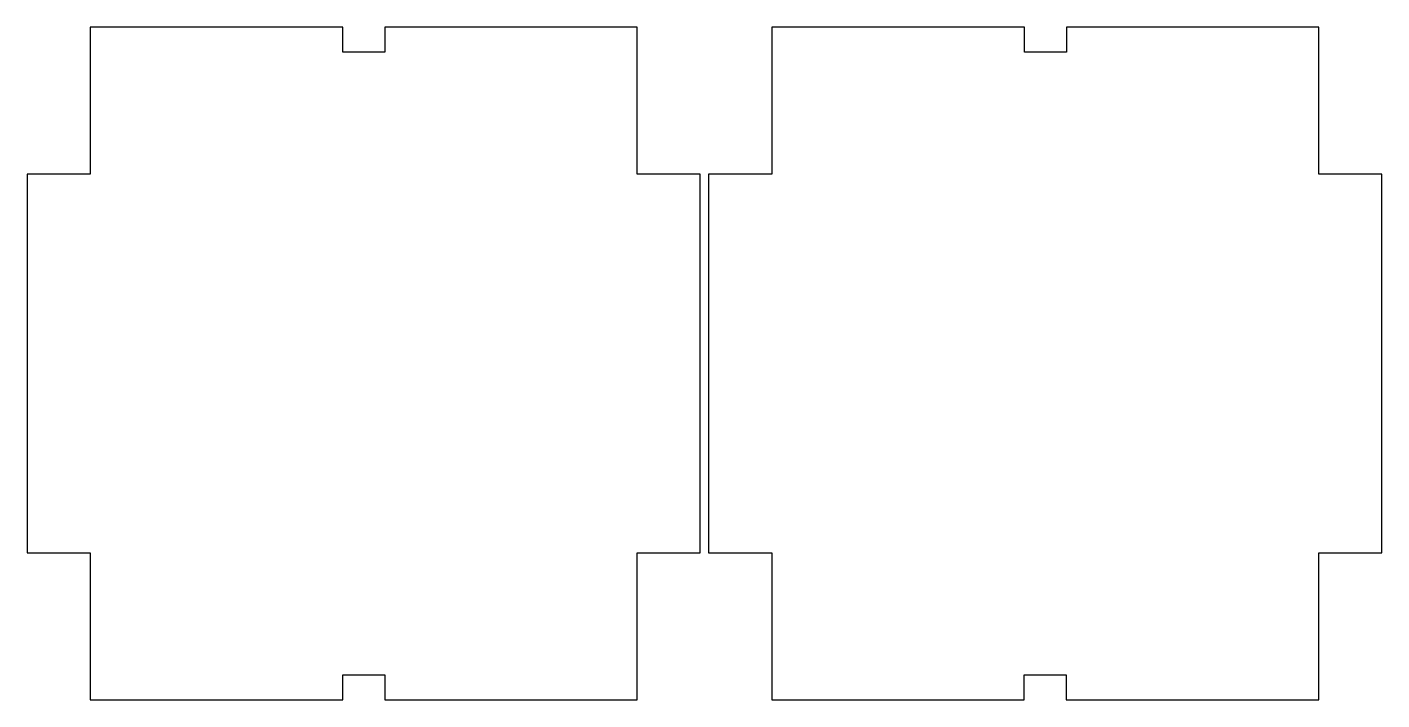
# Model space of a CAD drawing. Extents: x -5.8 to 39.7, y 42.4 to 64.9.
import ezdxf

# ---------------------------------------------------------------- set-up
doc = ezdxf.new("R2010")
doc.units = 0

msp = doc.modelspace()

# ---------------------------------------------------------------- linework, layer by layer
at = {"layer": 'Laag 1'}
for p, q in [((4.81146, 64.9441), (-3.66156, 64.9388)), ((-3.66156, 64.9388), (-3.66156, 60.0028)), ((4.81146, 64.1003), (4.81146, 64.9441)), ((14.6857, 64.9388), (6.21975, 64.944094)), ((6.21975, 64.944094), (6.21975, 64.1003)), ((14.6857, 60.0028), (14.6857, 64.9388)), ((27.6658, 64.9441), (19.1928, 64.9388)), ((19.1928, 64.9388), (19.1928, 60.0028)), ((27.6658, 64.1003), (27.6658, 64.9441)), ((37.54, 64.9388), (29.07405, 64.944094)), ((29.07405, 64.944094), (29.0741, 64.1003)), ((37.54, 60.0028), (37.54, 64.9388)), ((6.21975, 64.1003), (4.81146, 64.1003)), ((29.0741, 64.1003), (27.6658, 64.1003)), ((-3.66156, 60.0028), (-5.7754, 60.0028)), ((-5.7754, 60.0028), (-5.7754, 47.3)), ((16.7995, 60.0028), (14.6857, 60.0028)), ((16.7995, 47.3), (16.7995, 60.0028)), ((19.1928, 60.0028), (17.0789, 60.0028)), ((17.0789, 60.0028), (17.0789, 47.3)), ((39.6539, 60.0028), (37.54, 60.0028)), ((39.6539, 47.3), (39.6539, 60.0028)), ((-5.7754, 47.3), (-3.66156, 47.3)), ((-3.66156, 47.3), (-3.66156, 42.3639)), ((14.6857, 42.363876), (14.6857, 47.3)), ((14.6857, 47.3), (16.7995, 47.3)), ((17.0789, 47.3), (19.1928, 47.3)), ((19.1928, 47.3), (19.1928, 42.3639)), ((37.54009, 42.363876), (37.54, 47.3)), ((37.54, 47.3), (39.6539, 47.3)), ((4.80792, 42.361924), (4.80793, 43.2058)), ((4.80793, 43.2058), (6.21621, 43.2058)), ((6.21621, 43.2058), (6.21621, 42.3619)), ((27.66228, 42.361924), (27.6623, 43.2058)), ((27.6623, 43.2058), (29.0706, 43.2058)), ((29.0706, 43.2058), (29.0706, 42.3619)), ((-3.66156, 42.3639), (4.80792, 42.361924)), ((6.21621, 42.3619), (14.6857, 42.363876)), ((19.1928, 42.3639), (27.66228, 42.361924)), ((29.0706, 42.3619), (37.54009, 42.363876))]:
    msp.add_line(p, q, dxfattribs=at)

doc.saveas('drawing.dxf')
